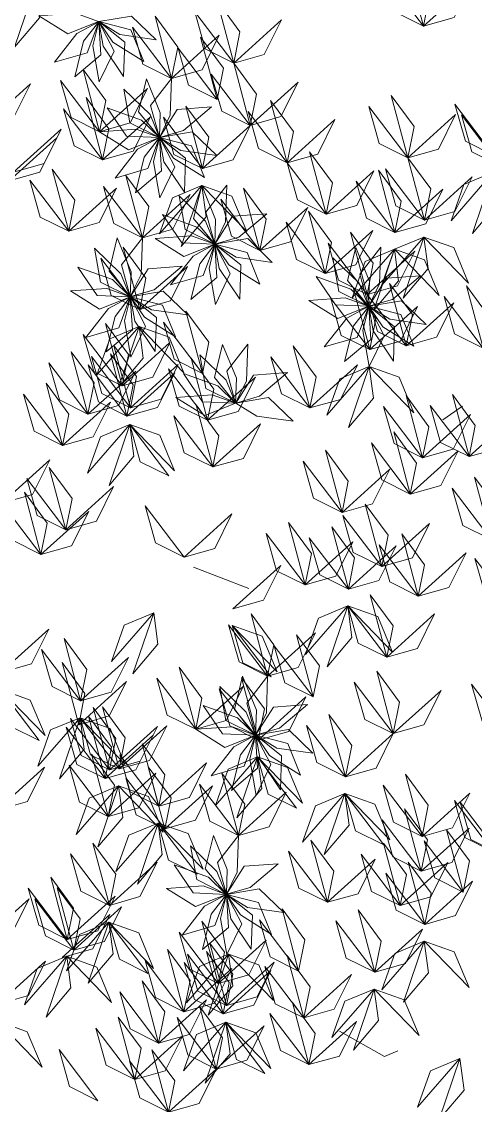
# Model space of a CAD drawing. Header units: inches. Extents: x 4350 to 28384, y -6772 to 993.
# Drawn here: x 24106.2 to 24148.5, y -993.2 to -892.3 of the extents above; entities that cross this region are included whole.
import ezdxf

# ---------------------------------------------------------------- set-up
doc = ezdxf.new("R2010")
doc.units = ezdxf.units.IN
doc.header["$MEASUREMENT"] = 0
doc.layers.add('ARREDAMENTO', color=2, linetype='Continuous', lineweight=18)

# ---------------------------------------------------------------- blocks, each defined once
blk = doc.blocks.new('chioma jacaranda')
at = {"layer": 'ARREDAMENTO'}
for p, q in [((14616, -3463.67), (14617.82, -3462.39)), ((14617.82, -3462.39), (14616, -3463.67)), ((14606.37, -3520.55), (14610.55, -3522.91)), ((14610.55, -3522.91), (14611.82, -3522.37))]:
    blk.add_line(p, q, dxfattribs=at)
at = {"layer": 'ARREDAMENTO', "linetype": 'Continuous'}
blk.add_line((14592.76, -3477.36), (14597.94, -3479.35), dxfattribs=at)
at = {"layer": 'ARREDAMENTO', "lineweight": 0}
for points in [[(14614.19, -3427.04), (14614.77, -3424.13), (14612.64, -3421.24), (14614.19, -3427.04)], [(14614.19, -3427.04), (14611.53, -3425.71), (14610.55, -3422.26), (14614.19, -3427.04)], [(14578.04, -3423.31), (14578.43, -3426.25), (14576.11, -3428.99), (14578.04, -3423.31)], [(14614.19, -3427.04), (14617.04, -3426.23), (14618.64, -3423.02), (14614.19, -3427.04)], [(14596.52, -3430.46), (14597.1, -3427.56), (14594.98, -3424.67), (14596.52, -3430.46)], [(14578.37, -3426.07), (14581.77, -3425.83), (14583.94, -3426.61), (14581.08, -3427.75), (14578.37, -3426.07)], [(14589.3, -3428.3), (14585.92, -3427.82), (14583.96, -3426.61), (14587, -3426.09), (14589.3, -3428.3)], [(14590.73, -3431.9), (14591.31, -3428.99), (14589.19, -3426.1), (14590.73, -3431.9)], [(14596.52, -3430.46), (14593.86, -3429.14), (14592.89, -3425.69), (14596.52, -3430.46)], [(14579.82, -3430.39), (14581.92, -3427.71), (14583.95, -3426.62), (14582.87, -3429.51), (14579.82, -3430.39)], [(14581.71, -3431.75), (14582.54, -3428.44), (14583.95, -3426.62), (14584.15, -3429.7), (14581.71, -3431.75)], [(14584, -3432.21), (14583.41, -3428.86), (14583.96, -3426.62), (14585.39, -3429.35), (14584, -3432.21)], [(14588.15, -3430.33), (14585.26, -3428.52), (14583.96, -3426.61), (14586.95, -3427.38), (14588.15, -3430.33)], [(14586.27, -3431.71), (14584.37, -3428.88), (14583.96, -3426.61), (14586.38, -3428.53), (14586.27, -3431.71)], [(14590.73, -3431.9), (14588.07, -3430.58), (14587.1, -3427.13), (14590.73, -3431.9)], [(14596.52, -3430.46), (14599.37, -3429.66), (14600.97, -3426.44), (14596.52, -3430.46)], [(14590.73, -3431.9), (14593.58, -3431.09), (14595.18, -3427.88), (14590.73, -3431.9)], [(14594.98, -3433.84), (14595.56, -3430.94), (14593.43, -3428.05), (14594.98, -3433.84)], [(14594.98, -3433.84), (14592.32, -3432.52), (14591.35, -3429.07), (14594.98, -3433.84)], [(14598.06, -3436.26), (14598.65, -3433.35), (14596.52, -3430.46), (14598.06, -3436.26)], [(14584.03, -3436.85), (14584.61, -3433.94), (14582.49, -3431.05), (14584.03, -3436.85)], [(14573.12, -3436.42), (14575.98, -3435.61), (14577.58, -3432.4), (14573.12, -3436.42)], [(14584.03, -3436.85), (14581.37, -3435.53), (14580.4, -3432.08), (14584.03, -3436.85)], [(14588.4, -3431.92), (14589.67, -3435.08), (14589.6, -3437.38), (14587.64, -3435.01), (14588.4, -3431.92)], [(14590.73, -3431.9), (14590.61, -3435.31), (14589.6, -3437.38), (14588.78, -3434.41), (14590.73, -3431.9)], [(14598.06, -3436.26), (14595.41, -3434.94), (14594.43, -3431.49), (14598.06, -3436.26)], [(14598.06, -3436.26), (14600.91, -3435.45), (14602.51, -3432.24), (14598.06, -3436.26)], [(14584.03, -3436.85), (14586.88, -3436.04), (14588.48, -3432.83), (14584.03, -3436.85)], [(14586.28, -3432.88), (14588.73, -3435.25), (14589.6, -3437.39), (14586.84, -3436.02), (14586.28, -3432.88)], [(14612.74, -3439.28), (14613.32, -3436.38), (14611.2, -3433.49), (14612.74, -3439.28)], [(14584.31, -3439.48), (14584.9, -3436.57), (14582.77, -3433.68), (14584.31, -3439.48)], [(14593.61, -3440.28), (14594.19, -3437.37), (14592.07, -3434.48), (14593.61, -3440.28)], [(14601.5, -3439.74), (14602.08, -3436.84), (14599.96, -3433.95), (14601.5, -3439.74)], [(14612.74, -3439.28), (14610.08, -3437.96), (14609.11, -3434.51), (14612.74, -3439.28)], [(14620.75, -3439.06), (14618.1, -3437.74), (14617.12, -3434.28), (14620.75, -3439.06)], [(14584.31, -3439.48), (14581.66, -3438.16), (14580.68, -3434.71), (14584.31, -3439.48)], [(14584.31, -3439.48), (14587.16, -3438.67), (14588.76, -3435.46), (14584.31, -3439.48)], [(14584.73, -3434.63), (14587.93, -3435.79), (14589.6, -3437.39), (14586.52, -3437.26), (14584.73, -3434.63)], [(14594.44, -3434.55), (14591.83, -3436.74), (14589.61, -3437.38), (14591.26, -3434.78), (14594.44, -3434.55)], [(14593.61, -3440.28), (14590.95, -3438.96), (14589.98, -3435.51), (14593.61, -3440.28)], [(14601.5, -3439.74), (14598.84, -3438.42), (14597.87, -3434.97), (14601.5, -3439.74)], [(14612.74, -3439.28), (14615.59, -3438.48), (14617.19, -3435.26), (14612.74, -3439.28)], [(14621.36, -3440.05), (14618.71, -3438.73), (14617.73, -3435.27), (14621.36, -3440.05)], [(14593.61, -3440.28), (14596.46, -3439.47), (14598.06, -3436.26), (14593.61, -3440.28)], [(14601.5, -3439.74), (14604.35, -3438.93), (14605.95, -3435.72), (14601.5, -3439.74)], [(14575.6, -3441.43), (14578.46, -3440.62), (14580.06, -3437.41), (14575.6, -3441.43)], [(14576.01, -3440.62), (14578.86, -3439.81), (14580.46, -3436.6), (14576.01, -3440.62)], [(14584.03, -3436.85), (14587.43, -3436.61), (14589.6, -3437.39), (14586.73, -3438.53), (14584.03, -3436.85)], [(14585.47, -3441.18), (14587.57, -3438.49), (14589.6, -3437.4), (14588.53, -3440.29), (14585.47, -3441.18)], [(14587.37, -3442.53), (14588.19, -3439.22), (14589.61, -3437.4), (14589.8, -3440.48), (14587.37, -3442.53)], [(14589.65, -3443), (14589.06, -3439.64), (14589.61, -3437.4), (14591.04, -3440.13), (14589.65, -3443)], [(14591.93, -3442.49), (14590.02, -3439.67), (14589.61, -3437.4), (14592.03, -3439.31), (14591.93, -3442.49)], [(14594.95, -3439.08), (14591.58, -3438.6), (14589.62, -3437.39), (14592.66, -3436.87), (14594.95, -3439.08)], [(14593.8, -3441.11), (14590.91, -3439.3), (14589.62, -3437.39), (14592.6, -3438.16), (14593.8, -3441.11)], [(14605.13, -3444.52), (14605.71, -3441.61), (14603.59, -3438.72), (14605.13, -3444.52)], [(14614.28, -3445.08), (14614.87, -3442.17), (14612.74, -3439.28), (14614.28, -3445.08)], [(14581.15, -3446.12), (14581.73, -3443.22), (14579.6, -3440.33), (14581.15, -3446.12)], [(14605.13, -3444.52), (14602.47, -3443.19), (14601.5, -3439.74), (14605.13, -3444.52)], [(14605.13, -3444.52), (14607.98, -3443.71), (14609.58, -3440.5), (14605.13, -3444.52)], [(14611.54, -3446.22), (14612.13, -3443.31), (14610, -3440.42), (14611.54, -3446.22)], [(14614.28, -3445.08), (14611.63, -3443.76), (14610.65, -3440.3), (14614.28, -3445.08)], [(14581.15, -3446.12), (14578.49, -3444.8), (14577.52, -3441.35), (14581.15, -3446.12)], [(14588.01, -3446.72), (14588.6, -3443.81), (14586.47, -3440.92), (14588.01, -3446.72)], [(14611.54, -3446.22), (14608.89, -3444.9), (14607.91, -3441.45), (14611.54, -3446.22)], [(14614.28, -3445.08), (14617.13, -3444.27), (14618.73, -3441.06), (14614.28, -3445.08)], [(14620.7, -3440.63), (14617.96, -3441.77), (14616.76, -3445.15), (14620.7, -3440.63)], [(14620.7, -3440.63), (14621.09, -3443.56), (14618.77, -3446.31), (14620.7, -3440.63)], [(14581.15, -3446.12), (14584, -3445.31), (14585.6, -3442.1), (14581.15, -3446.12)], [(14588.01, -3446.72), (14585.36, -3445.4), (14584.38, -3441.94), (14588.01, -3446.72)], [(14593.56, -3441.85), (14590.82, -3442.99), (14589.61, -3446.37), (14593.56, -3441.85)], [(14593.56, -3441.85), (14593.95, -3444.78), (14591.63, -3447.53), (14593.56, -3441.85)], [(14593.56, -3441.85), (14594.83, -3445.01), (14594.76, -3447.31), (14592.79, -3444.94), (14593.56, -3441.85)], [(14593.56, -3441.85), (14596.35, -3442.84), (14597.73, -3446.15), (14593.56, -3441.85)], [(14595.89, -3441.83), (14595.77, -3445.23), (14594.76, -3447.31), (14593.93, -3444.34), (14595.89, -3441.83)], [(14598.96, -3447.91), (14599.55, -3445), (14597.42, -3442.11), (14598.96, -3447.91)], [(14611.54, -3446.22), (14614.4, -3445.41), (14616, -3442.2), (14611.54, -3446.22)], [(14588.01, -3446.72), (14590.86, -3445.91), (14592.46, -3442.7), (14588.01, -3446.72)], [(14591.43, -3442.81), (14593.89, -3445.18), (14594.76, -3447.31), (14591.99, -3445.94), (14591.43, -3442.81)], [(14598.96, -3447.91), (14596.31, -3446.58), (14595.33, -3443.13), (14598.96, -3447.91)], [(14589.89, -3444.56), (14593.09, -3445.72), (14594.76, -3447.32), (14591.68, -3447.19), (14589.89, -3444.56)], [(14599.6, -3444.48), (14596.99, -3446.67), (14594.77, -3447.31), (14596.42, -3444.71), (14599.6, -3444.48)], [(14598.96, -3447.91), (14601.82, -3447.1), (14603.42, -3443.89), (14598.96, -3447.91)], [(14605.03, -3450.06), (14605.62, -3447.15), (14603.49, -3444.26), (14605.03, -3450.06)], [(14605.03, -3450.06), (14602.38, -3448.73), (14601.4, -3445.28), (14605.03, -3450.06)], [(14589.19, -3446.78), (14592.59, -3446.54), (14594.76, -3447.32), (14591.89, -3448.46), (14589.19, -3446.78)], [(14605.03, -3450.06), (14607.88, -3449.25), (14609.48, -3446.04), (14605.03, -3450.06)], [(14608.94, -3452), (14609.52, -3449.09), (14607.4, -3446.2), (14608.94, -3452)], [(14585.68, -3446.74), (14586.96, -3449.9), (14586.89, -3452.2), (14584.92, -3449.83), (14585.68, -3446.74)], [(14588.01, -3446.72), (14587.89, -3450.13), (14586.89, -3452.2), (14586.06, -3449.23), (14588.01, -3446.72)], [(14587.77, -3453.4), (14588.35, -3450.49), (14586.22, -3447.6), (14587.77, -3453.4)], [(14590.63, -3451.1), (14592.73, -3448.42), (14594.76, -3447.33), (14593.69, -3450.22), (14590.63, -3451.1)], [(14592.53, -3452.46), (14593.35, -3449.15), (14594.77, -3447.33), (14594.96, -3450.41), (14592.53, -3452.46)], [(14594.81, -3452.92), (14594.22, -3449.57), (14594.77, -3447.33), (14596.2, -3450.06), (14594.81, -3452.92)], [(14600.11, -3449.01), (14596.74, -3448.53), (14594.77, -3447.32), (14597.82, -3446.8), (14600.11, -3449.01)], [(14598.96, -3451.04), (14596.07, -3449.23), (14594.77, -3447.32), (14597.76, -3448.09), (14598.96, -3451.04)], [(14597.09, -3452.42), (14595.18, -3449.59), (14594.77, -3447.32), (14597.19, -3449.24), (14597.09, -3452.42)], [(14608.94, -3452), (14606.29, -3450.68), (14605.31, -3447.23), (14608.94, -3452)], [(14610.21, -3447.6), (14610.09, -3451.01), (14609.09, -3453.09), (14608.26, -3450.12), (14610.21, -3447.6)], [(14614.23, -3446.65), (14611.49, -3447.79), (14610.29, -3451.17), (14614.23, -3446.65)], [(14614.23, -3446.65), (14614.62, -3449.58), (14612.3, -3452.33), (14614.23, -3446.65)], [(14614.23, -3446.65), (14617.02, -3447.64), (14618.4, -3450.95), (14614.23, -3446.65)], [(14583.56, -3447.7), (14586.01, -3450.07), (14586.88, -3452.21), (14584.12, -3450.84), (14583.56, -3447.7)], [(14605.76, -3448.59), (14608.21, -3450.96), (14609.08, -3453.09), (14606.32, -3451.72), (14605.76, -3448.59)], [(14607.88, -3447.62), (14609.16, -3450.78), (14609.08, -3453.09), (14607.12, -3450.71), (14607.88, -3447.62)], [(14611.49, -3447.79), (14608.76, -3448.93), (14607.55, -3452.31), (14611.49, -3447.79)], [(14608.94, -3452), (14611.79, -3451.19), (14613.39, -3447.98), (14608.94, -3452)], [(14611.49, -3447.79), (14611.88, -3450.73), (14609.57, -3453.47), (14611.49, -3447.79)], [(14611.49, -3447.79), (14614.28, -3448.78), (14615.67, -3452.09), (14611.49, -3447.79)], [(14582.01, -3449.45), (14585.22, -3450.61), (14586.88, -3452.21), (14583.8, -3452.08), (14582.01, -3449.45)], [(14587.77, -3453.4), (14585.11, -3452.08), (14584.14, -3448.63), (14587.77, -3453.4)], [(14591.72, -3449.37), (14589.11, -3451.56), (14586.9, -3452.2), (14588.55, -3449.6), (14591.72, -3449.37)], [(14587.77, -3453.4), (14590.62, -3452.59), (14592.22, -3449.38), (14587.77, -3453.4)], [(14604.21, -3450.33), (14607.42, -3451.5), (14609.08, -3453.1), (14606, -3452.97), (14604.21, -3450.33)], [(14613.92, -3450.25), (14611.31, -3452.45), (14609.09, -3453.09), (14610.75, -3450.48), (14613.92, -3450.25)], [(14581.31, -3451.67), (14584.71, -3451.43), (14586.88, -3452.21), (14584.01, -3453.35), (14581.31, -3451.67)], [(14609.19, -3457.13), (14609.77, -3454.23), (14607.65, -3451.34), (14609.19, -3457.13)], [(14612.57, -3456.77), (14613.16, -3453.87), (14611.03, -3450.98), (14612.57, -3456.77)], [(14619.74, -3456.98), (14620.32, -3454.07), (14618.19, -3451.18), (14619.74, -3456.98)], [(14582.76, -3455.99), (14584.85, -3453.31), (14586.89, -3452.22), (14585.81, -3455.11), (14582.76, -3455.99)], [(14584.65, -3457.35), (14585.48, -3454.04), (14586.89, -3452.22), (14587.09, -3455.3), (14584.65, -3457.35)], [(14586.94, -3457.82), (14586.34, -3454.46), (14586.9, -3452.22), (14588.32, -3454.95), (14586.94, -3457.82)], [(14592.24, -3453.9), (14588.86, -3453.42), (14586.9, -3452.21), (14589.94, -3451.69), (14592.24, -3453.9)], [(14591.09, -3455.93), (14588.2, -3454.12), (14586.9, -3452.21), (14589.89, -3452.98), (14591.09, -3455.93)], [(14589.21, -3457.31), (14587.31, -3454.49), (14586.9, -3452.22), (14589.32, -3454.13), (14589.21, -3457.31)], [(14603.51, -3452.56), (14606.91, -3452.32), (14609.08, -3453.1), (14606.21, -3454.24), (14603.51, -3452.56)], [(14609.19, -3457.13), (14606.53, -3455.81), (14605.56, -3452.36), (14609.19, -3457.13)], [(14612.57, -3456.77), (14609.92, -3455.45), (14608.94, -3452), (14612.57, -3456.77)], [(14614.43, -3454.78), (14611.06, -3454.31), (14609.1, -3453.09), (14612.14, -3452.58), (14614.43, -3454.78)], [(14619.74, -3456.98), (14617.08, -3455.65), (14616.11, -3452.2), (14619.74, -3456.98)], [(14593.61, -3459.35), (14594.2, -3456.44), (14592.07, -3453.55), (14593.61, -3459.35)], [(14604.96, -3456.88), (14607.05, -3454.19), (14609.09, -3453.1), (14608.01, -3456), (14604.96, -3456.88)], [(14606.85, -3458.23), (14607.68, -3454.93), (14609.09, -3453.11), (14609.28, -3456.18), (14606.85, -3458.23)], [(14609.14, -3458.7), (14608.54, -3455.34), (14609.09, -3453.1), (14610.52, -3455.84), (14609.14, -3458.7)], [(14613.29, -3456.81), (14610.4, -3455.01), (14609.1, -3453.1), (14612.09, -3453.87), (14613.29, -3456.81)], [(14611.41, -3458.2), (14609.51, -3455.37), (14609.1, -3453.1), (14611.51, -3455.02), (14611.41, -3458.2)], [(14609.19, -3457.13), (14612.04, -3456.33), (14613.64, -3453.11), (14609.19, -3457.13)], [(14612.57, -3456.77), (14615.42, -3455.97), (14617.02, -3452.76), (14612.57, -3456.77)], [(14593.61, -3459.35), (14590.96, -3458.03), (14589.98, -3454.58), (14593.61, -3459.35)], [(14587.71, -3454.97), (14584.98, -3456.11), (14583.77, -3459.49), (14587.71, -3454.97)], [(14586.13, -3460.5), (14586.72, -3457.59), (14584.59, -3454.7), (14586.13, -3460.5)], [(14587.71, -3454.97), (14588.1, -3457.91), (14585.79, -3460.65), (14587.71, -3454.97)], [(14587.71, -3454.97), (14590.51, -3455.96), (14591.89, -3459.28), (14587.71, -3454.97)], [(14586.13, -3460.5), (14583.48, -3459.18), (14582.5, -3455.72), (14586.13, -3460.5)], [(14586.13, -3460.5), (14588.98, -3459.69), (14590.58, -3456.48), (14586.13, -3460.5)], [(14595.49, -3456.64), (14596.77, -3459.8), (14596.7, -3462.1), (14594.73, -3459.73), (14595.49, -3456.64)], [(14597.82, -3456.62), (14597.7, -3460.03), (14596.7, -3462.1), (14595.87, -3459.13), (14597.82, -3456.62)], [(14582.94, -3463.13), (14583.52, -3460.23), (14581.39, -3457.34), (14582.94, -3463.13)], [(14586.58, -3463.32), (14587.16, -3460.41), (14585.04, -3457.52), (14586.58, -3463.32)], [(14586.9, -3462.54), (14587.48, -3459.63), (14585.35, -3456.74), (14586.9, -3462.54)], [(14593.37, -3457.6), (14595.82, -3459.97), (14596.7, -3462.11), (14593.93, -3460.74), (14593.37, -3457.6)], [(14603.61, -3462.56), (14604.19, -3459.66), (14602.07, -3456.77), (14603.61, -3462.56)], [(14582.94, -3463.13), (14580.28, -3461.81), (14579.3, -3458.36), (14582.94, -3463.13)], [(14586.58, -3463.32), (14583.92, -3462), (14582.95, -3458.54), (14586.58, -3463.32)], [(14586.9, -3462.54), (14584.24, -3461.22), (14583.26, -3457.76), (14586.9, -3462.54)], [(14586.9, -3462.54), (14589.75, -3461.73), (14591.35, -3458.52), (14586.9, -3462.54)], [(14594.09, -3463.7), (14594.67, -3460.8), (14592.55, -3457.91), (14594.09, -3463.7)], [(14603.61, -3462.56), (14600.96, -3461.24), (14599.98, -3457.79), (14603.61, -3462.56)], [(14603.61, -3462.56), (14606.46, -3461.76), (14608.06, -3458.54), (14603.61, -3462.56)], [(14609.14, -3458.7), (14606.4, -3459.84), (14605.19, -3463.22), (14609.14, -3458.7)], [(14609.14, -3458.7), (14609.53, -3461.64), (14607.21, -3464.38), (14609.14, -3458.7)], [(14609.14, -3458.7), (14611.93, -3459.7), (14613.31, -3463.01), (14609.14, -3458.7)], [(14582.94, -3463.13), (14585.79, -3462.33), (14587.39, -3459.12), (14582.94, -3463.13)], [(14586.58, -3463.32), (14589.43, -3462.51), (14591.03, -3459.3), (14586.58, -3463.32)], [(14594.09, -3463.7), (14591.44, -3462.38), (14590.46, -3458.93), (14594.09, -3463.7)], [(14591.83, -3459.35), (14595.03, -3460.51), (14596.69, -3462.11), (14593.61, -3461.98), (14591.83, -3459.35)], [(14594.09, -3463.7), (14596.94, -3462.9), (14598.54, -3459.68), (14594.09, -3463.7)], [(14601.53, -3459.27), (14598.92, -3461.46), (14596.71, -3462.1), (14598.36, -3459.5), (14601.53, -3459.27)], [(14580.58, -3466.05), (14581.17, -3463.14), (14579.04, -3460.25), (14580.58, -3466.05)], [(14580.58, -3466.05), (14577.93, -3464.72), (14576.95, -3461.27), (14580.58, -3466.05)], [(14591.12, -3461.57), (14594.52, -3461.33), (14596.69, -3462.11), (14593.83, -3463.25), (14591.12, -3461.57)], [(14602.05, -3463.8), (14598.67, -3463.32), (14596.71, -3462.11), (14599.75, -3461.59), (14602.05, -3463.8)], [(14614.11, -3467.2), (14614.7, -3464.3), (14612.57, -3461.41), (14614.11, -3467.2)], [(14618.44, -3467.09), (14619.02, -3464.19), (14616.89, -3461.3), (14618.44, -3467.09)], [(14580.58, -3466.05), (14583.43, -3465.24), (14585.03, -3462.03), (14580.58, -3466.05)], [(14594.57, -3468.05), (14595.15, -3465.15), (14593.03, -3462.26), (14594.57, -3468.05)], [(14614.11, -3467.2), (14611.46, -3465.88), (14610.48, -3462.43), (14614.11, -3467.2)], [(14618.44, -3467.09), (14615.78, -3465.77), (14614.81, -3462.32), (14618.44, -3467.09)], [(14594.57, -3468.05), (14591.91, -3466.73), (14590.94, -3463.28), (14594.57, -3468.05)], [(14614.11, -3467.2), (14616.96, -3466.4), (14618.56, -3463.18), (14614.11, -3467.2)], [(14618.44, -3467.09), (14621.29, -3466.29), (14622.89, -3463.08), (14618.44, -3467.09)], [(14586.84, -3464.1), (14584.11, -3465.25), (14582.9, -3468.63), (14586.84, -3464.1)], [(14586.84, -3464.1), (14587.23, -3467.04), (14584.92, -3469.78), (14586.84, -3464.1)], [(14590.47, -3468.88), (14587.82, -3467.56), (14586.84, -3464.1), (14590.47, -3468.88)], [(14586.84, -3464.1), (14589.64, -3465.1), (14591.02, -3468.41), (14586.84, -3464.1)], [(14594.57, -3468.05), (14597.42, -3467.25), (14599.02, -3464.03), (14594.57, -3468.05)], [(14612.97, -3470.58), (14613.55, -3467.68), (14611.43, -3464.79), (14612.97, -3470.58)], [(14606.61, -3472.28), (14607.19, -3469.37), (14605.07, -3466.48), (14606.61, -3472.28)], [(14612.97, -3470.58), (14610.32, -3469.26), (14609.34, -3465.81), (14612.97, -3470.58)], [(14612.97, -3470.58), (14615.82, -3469.78), (14617.42, -3466.56), (14612.97, -3470.58)], [(14574.93, -3471.42), (14577.78, -3470.61), (14579.38, -3467.4), (14574.93, -3471.42)], [(14606.61, -3472.28), (14603.96, -3470.96), (14602.98, -3467.5), (14606.61, -3472.28)], [(14580.88, -3473.89), (14581.47, -3470.98), (14579.34, -3468.09), (14580.88, -3473.89)], [(14606.61, -3472.28), (14609.46, -3471.47), (14611.06, -3468.26), (14606.61, -3472.28)], [(14580.88, -3473.89), (14578.23, -3472.56), (14577.25, -3469.11), (14580.88, -3473.89)], [(14620.5, -3474.8), (14621.09, -3471.89), (14618.96, -3469), (14620.5, -3474.8)], [(14578.56, -3476.19), (14579.15, -3473.29), (14577.02, -3470.4), (14578.56, -3476.19)], [(14580.88, -3473.89), (14583.73, -3473.08), (14585.33, -3469.87), (14580.88, -3473.89)], [(14620.5, -3474.8), (14617.85, -3473.48), (14616.87, -3470.02), (14620.5, -3474.8)], [(14578.56, -3476.19), (14575.91, -3474.87), (14574.93, -3471.42), (14578.56, -3476.19)], [(14591.9, -3476.44), (14589.24, -3475.12), (14588.27, -3471.67), (14591.9, -3476.44)], [(14610.32, -3477.32), (14610.9, -3474.41), (14608.77, -3471.52), (14610.32, -3477.32)], [(14578.56, -3476.19), (14581.42, -3475.39), (14583.02, -3472.18), (14578.56, -3476.19)], [(14591.9, -3476.44), (14594.75, -3475.63), (14596.35, -3472.42), (14591.9, -3476.44)], [(14610.32, -3477.32), (14607.66, -3476), (14606.69, -3472.55), (14610.32, -3477.32)], [(14603.16, -3479.02), (14603.75, -3476.11), (14601.62, -3473.22), (14603.16, -3479.02)], [(14607.2, -3479.41), (14607.78, -3476.5), (14605.65, -3473.61), (14607.2, -3479.41)], [(14610.32, -3477.32), (14613.17, -3476.51), (14614.77, -3473.3), (14610.32, -3477.32)], [(14603.16, -3479.02), (14600.51, -3477.7), (14599.53, -3474.25), (14603.16, -3479.02)], [(14607.2, -3479.41), (14604.54, -3478.09), (14603.56, -3474.64), (14607.2, -3479.41)], [(14613.71, -3480.07), (14614.3, -3477.17), (14612.17, -3474.28), (14613.71, -3480.07)], [(14603.16, -3479.02), (14606.02, -3478.21), (14607.62, -3475), (14603.16, -3479.02)], [(14607.2, -3479.41), (14610.05, -3478.6), (14611.65, -3475.39), (14607.2, -3479.41)], [(14613.71, -3480.07), (14611.06, -3478.75), (14610.08, -3475.3), (14613.71, -3480.07)], [(14613.71, -3480.07), (14616.57, -3479.27), (14618.17, -3476.05), (14613.71, -3480.07)], [(14622.63, -3481.33), (14619.97, -3480.01), (14618.99, -3476.56), (14622.63, -3481.33)], [(14596.44, -3481.24), (14599.3, -3480.43), (14600.9, -3477.22), (14596.44, -3481.24)], [(14610.77, -3485.75), (14611.36, -3482.84), (14609.23, -3479.95), (14610.77, -3485.75)], [(14589.07, -3481.61), (14586.33, -3482.76), (14585.13, -3486.14), (14589.07, -3481.61)], [(14589.07, -3481.61), (14589.46, -3484.55), (14587.14, -3487.3), (14589.07, -3481.61)], [(14599.68, -3487.51), (14600.26, -3484.6), (14598.14, -3481.71), (14599.68, -3487.51)], [(14607.14, -3480.98), (14604.41, -3482.12), (14603.2, -3485.5), (14607.14, -3480.98)], [(14607.14, -3480.98), (14607.53, -3483.91), (14605.22, -3486.66), (14607.14, -3480.98)], [(14610.77, -3485.75), (14608.12, -3484.43), (14607.14, -3480.98), (14610.77, -3485.75)], [(14607.14, -3480.98), (14609.94, -3481.97), (14611.32, -3485.28), (14607.14, -3480.98)], [(14610.77, -3485.75), (14608.12, -3484.43), (14607.14, -3480.98), (14610.77, -3485.75)], [(14610.77, -3485.75), (14613.63, -3484.94), (14615.23, -3481.73), (14610.77, -3485.75)], [(14599.68, -3487.51), (14597.03, -3486.19), (14596.05, -3482.74), (14599.68, -3487.51)], [(14600.02, -3487.58), (14597.37, -3486.26), (14596.39, -3482.81), (14600.02, -3487.58)], [(14596.39, -3482.81), (14599.18, -3483.8), (14600.56, -3487.12), (14596.39, -3482.81)], [(14574.83, -3487.17), (14577.69, -3486.37), (14579.29, -3483.15), (14574.83, -3487.17)], [(14574.83, -3487.17), (14577.69, -3486.37), (14579.29, -3483.15), (14574.83, -3487.17)], [(14599.68, -3487.51), (14602.53, -3486.7), (14604.13, -3483.49), (14599.68, -3487.51)], [(14603.93, -3489.45), (14604.51, -3486.55), (14602.38, -3483.66), (14603.93, -3489.45)], [(14582.26, -3489.81), (14582.84, -3486.91), (14580.72, -3484.02), (14582.26, -3489.81)], [(14603.93, -3489.45), (14601.27, -3488.13), (14600.3, -3484.68), (14603.93, -3489.45)], [(14582.26, -3489.81), (14579.61, -3488.49), (14578.63, -3485.04), (14582.26, -3489.81)], [(14582.26, -3489.81), (14585.11, -3489.01), (14586.71, -3485.79), (14582.26, -3489.81)], [(14582.08, -3492.03), (14582.66, -3489.12), (14580.53, -3486.23), (14582.08, -3492.03)], [(14592.98, -3492.46), (14593.56, -3489.56), (14591.44, -3486.67), (14592.98, -3492.46)], [(14592.98, -3492.46), (14590.33, -3491.14), (14589.35, -3487.69), (14592.98, -3492.46)], [(14597.35, -3487.53), (14598.63, -3490.69), (14598.55, -3492.99), (14596.59, -3490.62), (14597.35, -3487.53)], [(14598.8, -3493.46), (14599.39, -3490.55), (14597.26, -3487.66), (14598.8, -3493.46)], [(14599.68, -3487.51), (14599.56, -3490.92), (14598.56, -3492.99), (14597.73, -3490.02), (14599.68, -3487.51)], [(14611.38, -3492.86), (14611.96, -3489.95), (14609.84, -3487.06), (14611.38, -3492.86)], [(14578.41, -3493.51), (14575.76, -3492.19), (14574.78, -3488.74), (14578.41, -3493.51)], [(14574.78, -3488.74), (14577.57, -3489.74), (14578.96, -3493.05), (14574.78, -3488.74)], [(14582.08, -3492.03), (14584.93, -3491.22), (14586.53, -3488.01), (14582.08, -3492.03)], [(14592.98, -3492.46), (14595.83, -3491.65), (14597.43, -3488.44), (14592.98, -3492.46)], [(14598.8, -3493.46), (14596.15, -3492.14), (14595.17, -3488.69), (14598.8, -3493.46)], [(14595.23, -3488.49), (14597.68, -3490.86), (14598.55, -3493), (14595.79, -3491.63), (14595.23, -3488.49)], [(14611.38, -3492.86), (14608.73, -3491.54), (14607.75, -3488.08), (14611.38, -3492.86)], [(14611.38, -3492.86), (14614.23, -3492.05), (14615.83, -3488.84), (14611.38, -3492.86)], [(14622.31, -3493.03), (14619.66, -3491.7), (14618.68, -3488.25), (14622.31, -3493.03)], [(14598.8, -3493.46), (14601.65, -3492.65), (14603.25, -3489.44), (14598.8, -3493.46)], [(14584.96, -3496.23), (14585.55, -3493.33), (14583.42, -3490.44), (14584.96, -3496.23)], [(14585.84, -3496.15), (14586.42, -3493.25), (14584.3, -3490.36), (14585.84, -3496.15)], [(14593.68, -3490.24), (14596.88, -3491.4), (14598.55, -3493), (14595.47, -3492.87), (14593.68, -3490.24)], [(14603.39, -3490.16), (14600.78, -3492.35), (14598.56, -3492.99), (14600.22, -3490.39), (14603.39, -3490.16)], [(14582.21, -3491.38), (14579.47, -3492.52), (14578.27, -3495.9), (14582.21, -3491.38)], [(14582.21, -3491.38), (14582.6, -3494.32), (14580.28, -3497.06), (14582.21, -3491.38)], [(14584.96, -3496.23), (14582.31, -3494.91), (14581.33, -3491.46), (14584.96, -3496.23)], [(14585.84, -3496.15), (14583.18, -3494.83), (14582.21, -3491.38), (14585.84, -3496.15)], [(14582.21, -3491.38), (14585, -3492.38), (14586.38, -3495.69), (14582.21, -3491.38)], [(14584.55, -3497.04), (14585.14, -3494.13), (14583.01, -3491.24), (14584.55, -3497.04)], [(14606.93, -3496.88), (14607.51, -3493.97), (14605.39, -3491.08), (14606.93, -3496.88)], [(14584.55, -3497.04), (14581.9, -3495.72), (14580.92, -3492.26), (14584.55, -3497.04)], [(14584.96, -3496.23), (14587.81, -3495.42), (14589.41, -3492.21), (14584.96, -3496.23)], [(14585.84, -3496.15), (14588.69, -3495.35), (14590.29, -3492.14), (14585.84, -3496.15)], [(14592.98, -3492.46), (14596.38, -3492.22), (14598.55, -3493), (14595.68, -3494.14), (14592.98, -3492.46)], [(14603.9, -3494.69), (14600.53, -3494.22), (14598.57, -3493), (14601.61, -3492.49), (14603.9, -3494.69)], [(14606.93, -3496.88), (14604.27, -3495.55), (14603.3, -3492.1), (14606.93, -3496.88)], [(14606.93, -3496.88), (14609.78, -3496.07), (14611.38, -3492.86), (14606.93, -3496.88)], [(14584.55, -3497.04), (14587.41, -3496.23), (14589.01, -3493.02), (14584.55, -3497.04)], [(14589.54, -3499.61), (14590.12, -3496.7), (14587.99, -3493.81), (14589.54, -3499.61)], [(14594.42, -3496.79), (14596.52, -3494.1), (14598.56, -3493.01), (14597.48, -3495.9), (14594.42, -3496.79)], [(14596.32, -3498.14), (14597.15, -3494.83), (14598.56, -3493.01), (14598.75, -3496.09), (14596.32, -3498.14)], [(14598.6, -3498.61), (14598.01, -3495.25), (14598.56, -3493.01), (14599.99, -3495.74), (14598.6, -3498.61)], [(14602.75, -3496.72), (14599.86, -3494.91), (14598.57, -3493), (14601.55, -3493.77), (14602.75, -3496.72)], [(14600.88, -3498.1), (14598.97, -3495.28), (14598.57, -3493.01), (14600.98, -3494.92), (14600.88, -3498.1)], [(14584.82, -3500.56), (14585.41, -3497.66), (14583.28, -3494.77), (14584.82, -3500.56)], [(14589.54, -3499.61), (14586.88, -3498.29), (14585.9, -3494.83), (14589.54, -3499.61)], [(14574.46, -3499.99), (14577.31, -3499.18), (14578.91, -3495.97), (14574.46, -3499.99)], [(14584.82, -3500.56), (14582.17, -3499.24), (14581.19, -3495.79), (14584.82, -3500.56)], [(14590.1, -3501.73), (14590.68, -3498.83), (14588.56, -3495.94), (14590.1, -3501.73)], [(14589.54, -3499.61), (14592.39, -3498.8), (14593.99, -3495.59), (14589.54, -3499.61)], [(14598.75, -3495.03), (14596.01, -3496.17), (14594.81, -3499.55), (14598.75, -3495.03)], [(14598.75, -3495.03), (14599.14, -3497.97), (14596.82, -3500.71), (14598.75, -3495.03)], [(14602.38, -3499.8), (14599.72, -3498.48), (14598.75, -3495.03), (14602.38, -3499.8)], [(14598.75, -3495.03), (14601.54, -3496.02), (14602.92, -3499.33), (14598.75, -3495.03)], [(14584.82, -3500.56), (14587.68, -3499.76), (14589.27, -3496.54), (14584.82, -3500.56)], [(14590.1, -3501.73), (14587.44, -3500.41), (14586.47, -3496.96), (14590.1, -3501.73)], [(14596.96, -3502.33), (14597.55, -3499.42), (14595.42, -3496.53), (14596.96, -3502.33)], [(14614.06, -3502.42), (14614.64, -3499.52), (14612.51, -3496.63), (14614.06, -3502.42)], [(14585.79, -3497.72), (14583.05, -3498.86), (14581.84, -3502.24), (14585.79, -3497.72)], [(14585.79, -3497.72), (14586.18, -3500.66), (14583.86, -3503.4), (14585.79, -3497.72)], [(14585.79, -3497.72), (14588.58, -3498.72), (14589.96, -3502.03), (14585.79, -3497.72)], [(14590.1, -3501.73), (14592.95, -3500.93), (14594.55, -3497.71), (14590.1, -3501.73)], [(14596.96, -3502.33), (14594.31, -3501.01), (14593.33, -3497.56), (14596.96, -3502.33)], [(14614.06, -3502.42), (14611.4, -3501.1), (14610.43, -3497.65), (14614.06, -3502.42)], [(14596.96, -3502.33), (14599.82, -3501.52), (14601.41, -3498.31), (14596.96, -3502.33)], [(14606.88, -3498.44), (14604.14, -3499.58), (14602.93, -3502.96), (14606.88, -3498.44)], [(14606.88, -3498.44), (14607.26, -3501.38), (14604.95, -3504.12), (14606.88, -3498.44)], [(14610.51, -3503.22), (14607.85, -3501.9), (14606.88, -3498.44), (14610.51, -3503.22)], [(14606.88, -3498.44), (14609.67, -3499.44), (14611.05, -3502.75), (14606.88, -3498.44)], [(14614.06, -3502.42), (14616.91, -3501.62), (14618.51, -3498.41), (14614.06, -3502.42)], [(14613.98, -3505.67), (14614.57, -3502.76), (14612.44, -3499.87), (14613.98, -3505.67)], [(14620.7, -3503.86), (14618.05, -3502.54), (14617.07, -3499.09), (14620.7, -3503.86)], [(14621.24, -3504.02), (14618.59, -3502.7), (14617.61, -3499.25), (14621.24, -3504.02)], [(14613.98, -3505.67), (14611.33, -3504.34), (14610.35, -3500.89), (14613.98, -3505.67)], [(14589.48, -3501.18), (14586.75, -3502.32), (14585.54, -3505.7), (14589.48, -3501.18)], [(14589.48, -3501.18), (14589.87, -3504.11), (14587.56, -3506.86), (14589.48, -3501.18)], [(14593.11, -3505.95), (14590.46, -3504.63), (14589.48, -3501.18), (14593.11, -3505.95)], [(14589.48, -3501.18), (14592.28, -3502.17), (14593.66, -3505.48), (14589.48, -3501.18)], [(14613.98, -3505.67), (14616.84, -3504.86), (14618.44, -3501.65), (14613.98, -3505.67)], [(14617.89, -3507.61), (14618.48, -3504.71), (14616.35, -3501.82), (14617.89, -3507.61)], [(14584.94, -3508.84), (14585.53, -3505.93), (14583.4, -3503.04), (14584.94, -3508.84)], [(14594.63, -3502.35), (14595.91, -3505.51), (14595.84, -3507.81), (14593.87, -3505.44), (14594.63, -3502.35)], [(14596.96, -3502.33), (14596.84, -3505.74), (14595.84, -3507.81), (14595.01, -3504.84), (14596.96, -3502.33)], [(14605.25, -3508.56), (14605.83, -3505.66), (14603.71, -3502.77), (14605.25, -3508.56)], [(14612.02, -3508.86), (14612.6, -3505.96), (14610.48, -3503.07), (14612.02, -3508.86)], [(14617.89, -3507.61), (14615.24, -3506.29), (14614.26, -3502.84), (14617.89, -3507.61)], [(14584.94, -3508.84), (14582.29, -3507.52), (14581.31, -3504.06), (14584.94, -3508.84)], [(14592.51, -3503.31), (14594.96, -3505.68), (14595.83, -3507.82), (14593.07, -3506.45), (14592.51, -3503.31)], [(14605.25, -3508.56), (14602.59, -3507.24), (14601.62, -3503.79), (14605.25, -3508.56)], [(14584.94, -3508.84), (14587.79, -3508.03), (14589.39, -3504.82), (14584.94, -3508.84)], [(14590.97, -3505.06), (14594.17, -3506.22), (14595.83, -3507.82), (14592.75, -3507.69), (14590.97, -3505.06)], [(14600.67, -3504.98), (14598.06, -3507.17), (14595.85, -3507.81), (14597.5, -3505.21), (14600.67, -3504.98)], [(14605.25, -3508.56), (14608.1, -3507.76), (14609.7, -3504.55), (14605.25, -3508.56)], [(14612.02, -3508.86), (14609.36, -3507.54), (14608.39, -3504.09), (14612.02, -3508.86)], [(14612.02, -3508.86), (14614.87, -3508.06), (14616.47, -3504.85), (14612.02, -3508.86)], [(14614.31, -3510.61), (14614.9, -3507.7), (14612.77, -3504.81), (14614.31, -3510.61)], [(14614.31, -3510.61), (14611.66, -3509.29), (14610.68, -3505.84), (14614.31, -3510.61)], [(14581.02, -3512.01), (14581.61, -3509.11), (14579.48, -3506.22), (14581.02, -3512.01)], [(14590.26, -3507.28), (14593.66, -3507.04), (14595.83, -3507.82), (14592.97, -3508.96), (14590.26, -3507.28)], [(14614.31, -3510.61), (14617.17, -3509.8), (14618.77, -3506.59), (14614.31, -3510.61)], [(14581.02, -3512.01), (14578.37, -3510.69), (14577.39, -3507.24), (14581.02, -3512.01)], [(14581.63, -3513), (14582.22, -3510.1), (14580.09, -3507.21), (14581.63, -3513)], [(14581.02, -3512.01), (14583.87, -3511.21), (14585.47, -3508), (14581.02, -3512.01)], [(14591.71, -3511.61), (14593.81, -3508.92), (14595.84, -3507.83), (14594.76, -3510.72), (14591.71, -3511.61)], [(14593.6, -3512.96), (14594.43, -3509.65), (14595.84, -3507.83), (14596.04, -3510.91), (14593.6, -3512.96)], [(14595.89, -3513.43), (14595.3, -3510.07), (14595.85, -3507.83), (14597.28, -3510.56), (14595.89, -3513.43)], [(14601.19, -3509.51), (14597.81, -3509.04), (14595.85, -3507.82), (14598.89, -3507.31), (14601.19, -3509.51)], [(14600.04, -3511.54), (14597.15, -3509.73), (14595.85, -3507.82), (14598.84, -3508.59), (14600.04, -3511.54)], [(14598.16, -3512.92), (14596.26, -3510.1), (14595.85, -3507.83), (14598.27, -3509.74), (14598.16, -3512.92)], [(14573.01, -3512.24), (14575.86, -3511.43), (14577.46, -3508.22), (14573.01, -3512.24)], [(14581.63, -3513), (14578.98, -3511.68), (14578, -3508.23), (14581.63, -3513)], [(14581.63, -3513), (14584.49, -3512.2), (14586.08, -3508.98), (14581.63, -3513)], [(14580.54, -3513.7), (14583.39, -3512.9), (14584.99, -3509.69), (14580.54, -3513.7)], [(14602.56, -3514.96), (14603.15, -3512.06), (14601.02, -3509.17), (14602.56, -3514.96)], [(14609.66, -3515.07), (14610.24, -3512.16), (14608.11, -3509.27), (14609.66, -3515.07)], [(14584.89, -3510.4), (14582.15, -3511.54), (14580.95, -3514.92), (14584.89, -3510.4)], [(14584.89, -3510.4), (14585.28, -3513.34), (14582.96, -3516.08), (14584.89, -3510.4)], [(14588.52, -3515.18), (14585.87, -3513.86), (14584.89, -3510.4), (14588.52, -3515.18)], [(14584.89, -3510.4), (14587.68, -3511.4), (14589.06, -3514.71), (14584.89, -3510.4)], [(14595.08, -3516.11), (14595.67, -3513.2), (14593.54, -3510.31), (14595.08, -3516.11)], [(14602.56, -3514.96), (14599.91, -3513.64), (14598.93, -3510.19), (14602.56, -3514.96)], [(14609.66, -3515.07), (14607, -3513.75), (14606.03, -3510.29), (14609.66, -3515.07)], [(14609.66, -3515.07), (14612.51, -3514.26), (14614.11, -3511.05), (14609.66, -3515.07)], [(14595.08, -3516.11), (14592.43, -3514.79), (14591.45, -3511.33), (14595.08, -3516.11)], [(14595.08, -3516.11), (14597.94, -3515.3), (14599.54, -3512.09), (14595.08, -3516.11)], [(14591.89, -3518.75), (14592.47, -3515.84), (14590.34, -3512.95), (14591.89, -3518.75)], [(14595.53, -3518.93), (14596.11, -3516.02), (14593.99, -3513.13), (14595.53, -3518.93)], [(14595.85, -3518.15), (14596.43, -3515.24), (14594.3, -3512.35), (14595.85, -3518.15)], [(14614.26, -3512.18), (14611.53, -3513.32), (14610.32, -3516.7), (14614.26, -3512.18)], [(14614.26, -3512.18), (14614.65, -3515.12), (14612.34, -3517.86), (14614.26, -3512.18)], [(14614.26, -3512.18), (14617.05, -3513.17), (14618.44, -3516.48), (14614.26, -3512.18)], [(14574.55, -3518.03), (14577.4, -3517.23), (14579, -3514.02), (14574.55, -3518.03)], [(14580.97, -3513.58), (14578.23, -3514.72), (14577.03, -3518.1), (14580.97, -3513.58)], [(14580.97, -3513.58), (14581.36, -3516.52), (14579.04, -3519.26), (14580.97, -3513.58)], [(14580.97, -3513.58), (14583.76, -3514.58), (14585.14, -3517.89), (14580.97, -3513.58)], [(14591.89, -3518.75), (14589.23, -3517.42), (14588.26, -3513.97), (14591.89, -3518.75)], [(14595.53, -3518.93), (14592.88, -3517.61), (14591.9, -3514.15), (14595.53, -3518.93)], [(14596.05, -3513.39), (14593.32, -3514.53), (14592.11, -3517.91), (14596.05, -3513.39)], [(14595.85, -3518.15), (14593.19, -3516.83), (14592.22, -3513.37), (14595.85, -3518.15)], [(14596.05, -3513.39), (14596.44, -3516.33), (14594.13, -3519.07), (14596.05, -3513.39)], [(14595.85, -3518.15), (14598.7, -3517.34), (14600.3, -3514.13), (14595.85, -3518.15)], [(14596.05, -3513.39), (14598.85, -3514.39), (14600.23, -3517.7), (14596.05, -3513.39)], [(14603.04, -3519.31), (14603.63, -3516.41), (14601.5, -3513.52), (14603.04, -3519.31)], [(14591.89, -3518.75), (14594.74, -3517.94), (14596.34, -3514.73), (14591.89, -3518.75)], [(14595.53, -3518.93), (14598.38, -3518.12), (14599.98, -3514.91), (14595.53, -3518.93)], [(14603.04, -3519.31), (14600.39, -3517.99), (14599.41, -3514.54), (14603.04, -3519.31)], [(14589.53, -3521.66), (14590.12, -3518.75), (14587.99, -3515.86), (14589.53, -3521.66)], [(14603.04, -3519.31), (14605.89, -3518.51), (14607.49, -3515.29), (14603.04, -3519.31)], [(14589.53, -3521.66), (14586.88, -3520.34), (14585.9, -3516.88), (14589.53, -3521.66)], [(14609.6, -3516.63), (14606.87, -3517.77), (14605.66, -3521.15), (14609.6, -3516.63)], [(14609.6, -3516.63), (14609.99, -3519.57), (14607.68, -3522.31), (14609.6, -3516.63)], [(14609.6, -3516.63), (14612.4, -3517.63), (14613.78, -3520.94), (14609.6, -3516.63)], [(14589.53, -3521.66), (14592.38, -3520.85), (14593.98, -3517.64), (14589.53, -3521.66)], [(14603.52, -3523.66), (14604.1, -3520.76), (14601.98, -3517.87), (14603.52, -3523.66)], [(14594.9, -3524.07), (14595.48, -3521.16), (14593.35, -3518.27), (14594.9, -3524.07)], [(14603.52, -3523.66), (14600.87, -3522.34), (14599.89, -3518.89), (14603.52, -3523.66)], [(14574.5, -3519.6), (14577.29, -3520.6), (14578.67, -3523.91), (14574.5, -3519.6)], [(14587.3, -3525.04), (14587.89, -3522.13), (14585.76, -3519.24), (14587.3, -3525.04)], [(14594.9, -3524.07), (14592.24, -3522.75), (14591.26, -3519.29), (14594.9, -3524.07)], [(14595.79, -3519.72), (14593.06, -3520.86), (14591.85, -3524.24), (14595.79, -3519.72)], [(14595.79, -3519.72), (14596.18, -3522.65), (14593.87, -3525.4), (14595.79, -3519.72)], [(14594.9, -3524.07), (14597.75, -3523.26), (14599.35, -3520.05), (14594.9, -3524.07)], [(14599.42, -3524.49), (14596.77, -3523.17), (14595.79, -3519.72), (14599.42, -3524.49)], [(14595.79, -3519.72), (14598.59, -3520.71), (14599.97, -3524.02), (14595.79, -3519.72)], [(14603.52, -3523.66), (14606.37, -3522.86), (14607.97, -3519.64), (14603.52, -3523.66)], [(14587.3, -3525.04), (14584.65, -3523.72), (14583.67, -3520.26), (14587.3, -3525.04)], [(14587.3, -3525.04), (14590.15, -3524.23), (14591.75, -3521.02), (14587.3, -3525.04)], [(14583.88, -3527.03), (14581.23, -3525.71), (14580.25, -3522.26), (14583.88, -3527.03)], [(14590.44, -3528.09), (14591.03, -3525.18), (14588.9, -3522.29), (14590.44, -3528.09)], [(14617.59, -3523.09), (14614.85, -3524.23), (14613.65, -3527.61), (14617.59, -3523.09)], [(14617.59, -3523.09), (14617.98, -3526.03), (14615.66, -3528.77), (14617.59, -3523.09)], [(14590.44, -3528.09), (14587.79, -3526.76), (14586.81, -3523.31), (14590.44, -3528.09)], [(14590.44, -3528.09), (14593.3, -3527.28), (14594.9, -3524.07), (14590.44, -3528.09)]]:
    blk.add_lwpolyline(points, dxfattribs=at)

msp = doc.modelspace()

# ---------------------------------------------------------------- block references
msp.add_blockref('chioma jacaranda', (9529.43, 2534.28))

doc.saveas('drawing.dxf')
